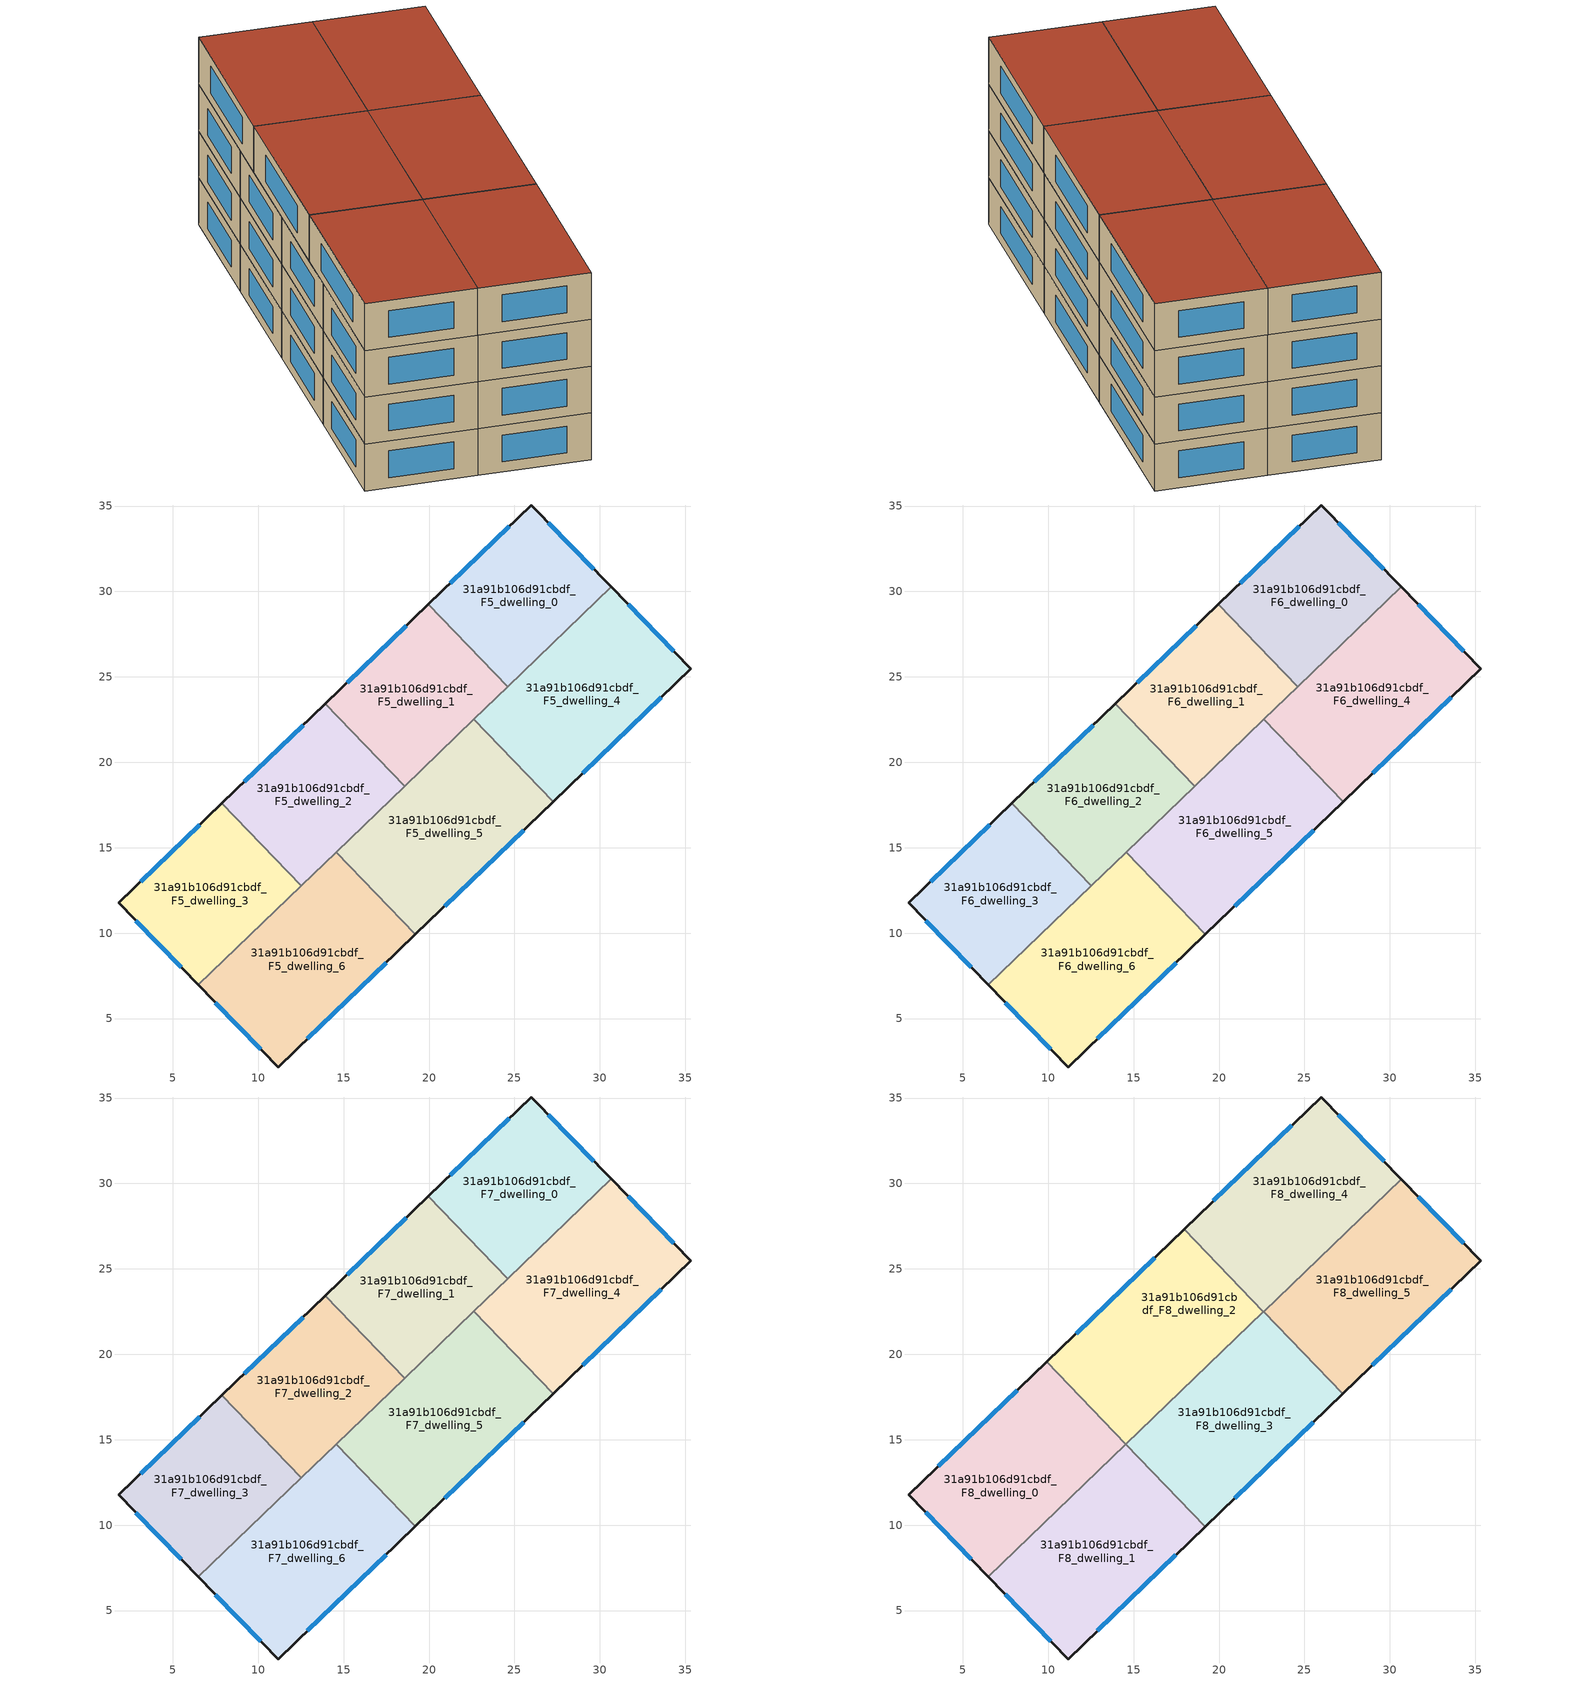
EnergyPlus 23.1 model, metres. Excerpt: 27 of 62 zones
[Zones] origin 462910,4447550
31a91b106d91cbdf_F5_dwelling_0
 floor to 31a91b106d91cbdf_F4_dwelling_0 (EU_floor_Construction): 25.99,35.06 30.66,30.26 24.61,24.43 19.96,29.25 z15
 wall outside (EU_wall_Construction): 30.66,30.26 25.99,35.06 19.96,29.25 z15:18
 wall to 31a91b106d91cbdf_F5_dwelling_1 (EU_wall_Construction): 19.96,29.25 24.61,24.43 z15:18
 wall to 31a91b106d91cbdf_F5_dwelling_4 (EU_wall_Construction): 24.61,24.43 30.66,30.26 z15:18
 window (EU_Window_Construction): 29.66,31.29 26.99,34.03 / 24.7,33.81 21.25,30.49 z15.64:17.36
31a91b106d91cbdf_F5_dwelling_1
 floor to 31a91b106d91cbdf_F4_dwelling_1 (EU_floor_Construction): 19.96,29.25 24.61,24.43 18.57,18.61 13.92,23.42 z15
 wall outside (EU_wall_Construction): 19.96,29.25 13.92,23.42 z15:18
 wall to 31a91b106d91cbdf_F5_dwelling_2 (EU_wall_Construction): 13.92,23.42 18.57,18.61 z15:18
 wall to 31a91b106d91cbdf_F5_dwelling_5 (EU_wall_Construction): 18.57,18.61 22.61,22.51 z15:18
 wall to 31a91b106d91cbdf_F5_dwelling_4 (EU_wall_Construction): 22.61,22.51 24.61,24.43 z15:18
 window (EU_Window_Construction): 18.67,28 15.21,24.67 z15.64:17.36
31a91b106d91cbdf_F5_dwelling_2
 floor to 31a91b106d91cbdf_F4_dwelling_2 (EU_floor_Construction): 13.92,23.42 18.57,18.61 12.53,12.78 7.88,17.6 z15
 wall outside (EU_wall_Construction): 13.92,23.42 7.88,17.6 z15:18
 wall to 31a91b106d91cbdf_F5_dwelling_3 (EU_wall_Construction): 7.88,17.6 12.53,12.78 z15:18
 wall to 31a91b106d91cbdf_F5_dwelling_6 (EU_wall_Construction): 12.53,12.78 14.56,14.74 z15:18
 wall to 31a91b106d91cbdf_F5_dwelling_5 (EU_wall_Construction): 14.56,14.74 18.57,18.61 z15:18
 window (EU_Window_Construction): 12.63,22.18 9.18,18.85 z15.64:17.36
31a91b106d91cbdf_F5_dwelling_3
 floor to 31a91b106d91cbdf_F4_dwelling_3 (EU_floor_Construction): 7.88,17.6 12.53,12.78 6.5,6.97 1.84,11.77 z15
 wall outside (EU_wall_Construction): 7.88,17.6 1.84,11.77 6.5,6.97 z15:18
 wall to 31a91b106d91cbdf_F5_dwelling_6 (EU_wall_Construction): 6.5,6.97 12.53,12.78 z15:18
 window (EU_Window_Construction): 2.84,10.74 5.5,8 / 6.59,16.35 3.13,13.02 z15.64:17.36
31a91b106d91cbdf_F5_dwelling_4
 floor to 31a91b106d91cbdf_F4_dwelling_4 (EU_floor_Construction): 30.66,30.26 35.32,25.47 27.26,17.69 22.61,22.51 z15
 wall outside (EU_wall_Construction): 27.26,17.69 35.32,25.47 30.66,30.26 z15:18
 wall to 31a91b106d91cbdf_F5_dwelling_5 (EU_wall_Construction): 22.61,22.51 27.26,17.69 z15:18
 window (EU_Window_Construction): 34.32,26.5 31.65,29.24 / 28.99,19.36 33.6,23.8 z15.64:17.36
31a91b106d91cbdf_F5_dwelling_5
 floor to 31a91b106d91cbdf_F4_dwelling_5 (EU_floor_Construction): 22.61,22.51 27.26,17.69 19.21,9.92 14.56,14.74 z15
 wall outside (EU_wall_Construction): 19.21,9.92 27.26,17.69 z15:18
 wall to 31a91b106d91cbdf_F5_dwelling_6 (EU_wall_Construction): 14.56,14.74 19.21,9.92 z15:18
 window (EU_Window_Construction): 20.93,11.59 25.54,16.03 z15.64:17.36
31a91b106d91cbdf_F5_dwelling_6
 floor to 31a91b106d91cbdf_F4_dwelling_6 (EU_floor_Construction): 14.56,14.74 19.21,9.92 11.16,2.17 6.5,6.97 z15
 wall outside (EU_wall_Construction): 6.5,6.97 11.16,2.17 19.21,9.92 z15:18
 window (EU_Window_Construction): 12.89,3.83 17.49,8.26 / 7.5,5.94 10.17,3.19 z15.64:17.36
31a91b106d91cbdf_F6_dwelling_0
 floor to 31a91b106d91cbdf_F5_dwelling_0 (EU_floor_Construction): 25.99,35.06 30.66,30.26 24.61,24.43 19.96,29.25 z18
 wall outside (EU_wall_Construction): 30.66,30.26 25.99,35.06 19.96,29.25 z18:21
 wall to 31a91b106d91cbdf_F6_dwelling_1 (EU_wall_Construction): 19.96,29.25 24.61,24.43 z18:21
 wall to 31a91b106d91cbdf_F6_dwelling_4 (EU_wall_Construction): 24.61,24.43 30.66,30.26 z18:21
 window (EU_Window_Construction): 29.66,31.29 26.99,34.03 / 24.7,33.81 21.25,30.49 z18.64:20.36
31a91b106d91cbdf_F6_dwelling_1
 floor to 31a91b106d91cbdf_F5_dwelling_1 (EU_floor_Construction): 19.96,29.25 24.61,24.43 18.57,18.61 13.92,23.42 z18
 wall outside (EU_wall_Construction): 19.96,29.25 13.92,23.42 z18:21
 wall to 31a91b106d91cbdf_F6_dwelling_2 (EU_wall_Construction): 13.92,23.42 18.57,18.61 z18:21
 wall to 31a91b106d91cbdf_F6_dwelling_5 (EU_wall_Construction): 18.57,18.61 22.61,22.51 z18:21
 wall to 31a91b106d91cbdf_F6_dwelling_4 (EU_wall_Construction): 22.61,22.51 24.61,24.43 z18:21
 window (EU_Window_Construction): 18.67,28 15.21,24.67 z18.64:20.36
31a91b106d91cbdf_F6_dwelling_2
 floor to 31a91b106d91cbdf_F5_dwelling_2 (EU_floor_Construction): 13.92,23.42 18.57,18.61 12.53,12.78 7.88,17.6 z18
 wall outside (EU_wall_Construction): 13.92,23.42 7.88,17.6 z18:21
 wall to 31a91b106d91cbdf_F6_dwelling_3 (EU_wall_Construction): 7.88,17.6 12.53,12.78 z18:21
 wall to 31a91b106d91cbdf_F6_dwelling_6 (EU_wall_Construction): 12.53,12.78 14.56,14.74 z18:21
 wall to 31a91b106d91cbdf_F6_dwelling_5 (EU_wall_Construction): 14.56,14.74 18.57,18.61 z18:21
 window (EU_Window_Construction): 12.63,22.18 9.18,18.85 z18.64:20.36
31a91b106d91cbdf_F6_dwelling_3
 floor to 31a91b106d91cbdf_F5_dwelling_3 (EU_floor_Construction): 7.88,17.6 12.53,12.78 6.5,6.97 1.84,11.77 z18
 wall outside (EU_wall_Construction): 7.88,17.6 1.84,11.77 6.5,6.97 z18:21
 wall to 31a91b106d91cbdf_F6_dwelling_6 (EU_wall_Construction): 6.5,6.97 12.53,12.78 z18:21
 window (EU_Window_Construction): 2.84,10.74 5.5,8 / 6.59,16.35 3.13,13.02 z18.64:20.36
31a91b106d91cbdf_F6_dwelling_4
 floor to 31a91b106d91cbdf_F5_dwelling_4 (EU_floor_Construction): 30.66,30.26 35.32,25.47 27.26,17.69 22.61,22.51 z18
 wall outside (EU_wall_Construction): 27.26,17.69 35.32,25.47 30.66,30.26 z18:21
 wall to 31a91b106d91cbdf_F6_dwelling_5 (EU_wall_Construction): 22.61,22.51 27.26,17.69 z18:21
 window (EU_Window_Construction): 34.32,26.5 31.65,29.24 / 28.99,19.36 33.6,23.8 z18.64:20.36
31a91b106d91cbdf_F6_dwelling_5
 floor to 31a91b106d91cbdf_F5_dwelling_5 (EU_floor_Construction): 22.61,22.51 27.26,17.69 19.21,9.92 14.56,14.74 z18
 wall outside (EU_wall_Construction): 19.21,9.92 27.26,17.69 z18:21
 wall to 31a91b106d91cbdf_F6_dwelling_6 (EU_wall_Construction): 14.56,14.74 19.21,9.92 z18:21
 window (EU_Window_Construction): 20.93,11.59 25.54,16.03 z18.64:20.36
31a91b106d91cbdf_F6_dwelling_6
 floor to 31a91b106d91cbdf_F5_dwelling_6 (EU_floor_Construction): 14.56,14.74 19.21,9.92 11.16,2.17 6.5,6.97 z18
 wall outside (EU_wall_Construction): 6.5,6.97 11.16,2.17 19.21,9.92 z18:21
 window (EU_Window_Construction): 12.89,3.83 17.49,8.26 / 7.5,5.94 10.17,3.19 z18.64:20.36
31a91b106d91cbdf_F7_dwelling_0
 floor to 31a91b106d91cbdf_F6_dwelling_0 (EU_floor_Construction): 25.99,35.06 30.66,30.26 24.61,24.43 19.96,29.25 z21
 wall outside (EU_wall_Construction): 30.66,30.26 25.99,35.06 19.96,29.25 z21:24
 wall to 31a91b106d91cbdf_F7_dwelling_1 (EU_wall_Construction): 19.96,29.25 24.61,24.43 z21:24
 wall to 31a91b106d91cbdf_F7_dwelling_4 (EU_wall_Construction): 24.61,24.43 30.66,30.26 z21:24
 window (EU_Window_Construction): 29.66,31.29 26.99,34.03 / 24.7,33.81 21.25,30.49 z21.64:23.36
31a91b106d91cbdf_F7_dwelling_1
 floor to 31a91b106d91cbdf_F6_dwelling_1 (EU_floor_Construction): 19.96,29.25 24.61,24.43 18.57,18.61 13.92,23.42 z21
 wall outside (EU_wall_Construction): 19.96,29.25 13.92,23.42 z21:24
 wall to 31a91b106d91cbdf_F7_dwelling_2 (EU_wall_Construction): 13.92,23.42 18.57,18.61 z21:24
 wall to 31a91b106d91cbdf_F7_dwelling_5 (EU_wall_Construction): 18.57,18.61 22.61,22.51 z21:24
 wall to 31a91b106d91cbdf_F7_dwelling_4 (EU_wall_Construction): 22.61,22.51 24.61,24.43 z21:24
 window (EU_Window_Construction): 18.67,28 15.21,24.67 z21.64:23.36
31a91b106d91cbdf_F7_dwelling_2
 floor to 31a91b106d91cbdf_F6_dwelling_2 (EU_floor_Construction): 13.92,23.42 18.57,18.61 12.53,12.78 7.88,17.6 z21
 wall outside (EU_wall_Construction): 13.92,23.42 7.88,17.6 z21:24
 wall to 31a91b106d91cbdf_F7_dwelling_3 (EU_wall_Construction): 7.88,17.6 12.53,12.78 z21:24
 wall to 31a91b106d91cbdf_F7_dwelling_6 (EU_wall_Construction): 12.53,12.78 14.56,14.74 z21:24
 wall to 31a91b106d91cbdf_F7_dwelling_5 (EU_wall_Construction): 14.56,14.74 18.57,18.61 z21:24
 window (EU_Window_Construction): 12.63,22.18 9.18,18.85 z21.64:23.36
 ceiling adiabatic (EU_roof_Construction): 14.55,14.73 9.91,19.55 7.88,17.6 12.53,12.78 z24
31a91b106d91cbdf_F7_dwelling_3
 floor to 31a91b106d91cbdf_F6_dwelling_3 (EU_floor_Construction): 7.88,17.6 12.53,12.78 6.5,6.97 1.84,11.77 z21
 wall outside (EU_wall_Construction): 7.88,17.6 1.84,11.77 6.5,6.97 z21:24
 wall to 31a91b106d91cbdf_F7_dwelling_6 (EU_wall_Construction): 6.5,6.97 12.53,12.78 z21:24
 window (EU_Window_Construction): 2.84,10.74 5.5,8 / 6.59,16.35 3.13,13.02 z21.64:23.36
 ceiling adiabatic (EU_roof_Construction): 12.49,12.74 12.53,12.79 6.5,6.97 z24
31a91b106d91cbdf_F7_dwelling_4
 floor to 31a91b106d91cbdf_F6_dwelling_4 (EU_floor_Construction): 30.66,30.26 35.32,25.47 27.26,17.69 22.61,22.51 z21
 wall outside (EU_wall_Construction): 27.26,17.69 35.32,25.47 30.66,30.26 z21:24
 wall to 31a91b106d91cbdf_F7_dwelling_5 (EU_wall_Construction): 22.61,22.51 27.26,17.69 z21:24
 window (EU_Window_Construction): 34.32,26.5 31.65,29.24 / 28.99,19.36 33.6,23.8 z21.64:23.36
31a91b106d91cbdf_F7_dwelling_5
 floor to 31a91b106d91cbdf_F6_dwelling_5 (EU_floor_Construction): 22.61,22.51 27.26,17.69 19.21,9.92 14.56,14.74 z21
 wall outside (EU_wall_Construction): 19.21,9.92 27.26,17.69 z21:24
 wall to 31a91b106d91cbdf_F7_dwelling_6 (EU_wall_Construction): 14.56,14.74 19.21,9.92 z21:24
 window (EU_Window_Construction): 20.93,11.59 25.54,16.03 z21.64:23.36
 ceiling adiabatic (EU_roof_Construction): 27.25,17.68 22.6,22.5 14.56,14.74 19.21,9.92 z24
31a91b106d91cbdf_F7_dwelling_6
 floor to 31a91b106d91cbdf_F6_dwelling_6 (EU_floor_Construction): 14.56,14.74 19.21,9.92 11.16,2.17 6.5,6.97 z21
 wall outside (EU_wall_Construction): 6.5,6.97 11.16,2.17 19.21,9.92 z21:24
 window (EU_Window_Construction): 12.89,3.83 17.49,8.26 / 7.5,5.94 10.17,3.19 z21.64:23.36
 ceiling adiabatic (EU_roof_Construction): 19.21,9.92 14.56,14.74 14.55,14.73 19.2,9.92 z24
31a91b106d91cbdf_F8_dwelling_0
 floor to 31a91b106d91cbdf_F7_dwelling_3 (EU_floor_Construction): 7.88,17.6 12.53,12.79 6.5,6.97 1.84,11.77 z24
 floor adiabatic (EU_floor_Construction): 9.91,19.55 14.55,14.74 12.53,12.79 7.88,17.6 z24
 wall outside (EU_wall_Construction): 9.91,19.55 1.84,11.77 6.5,6.97 z24:27
 wall to 31a91b106d91cbdf_F8_dwelling_1 (EU_wall_Construction): 6.5,6.97 14.55,14.74 z24:27
 wall to 31a91b106d91cbdf_F8_dwelling_2 (EU_wall_Construction): 14.55,14.74 9.91,19.55 z24:27
 window (EU_Window_Construction): 2.84,10.74 5.5,8 / 8.18,17.88 3.57,13.44 z24.64:26.36
 roof outside (EU_roof_Construction): 14.55,14.74 9.91,19.55 1.84,11.77 6.5,6.97 z27
31a91b106d91cbdf_F8_dwelling_1
 floor to 31a91b106d91cbdf_F7_dwelling_6 (EU_floor_Construction): 14.55,14.73 19.2,9.92 11.16,2.17 6.5,6.97 z24
 wall outside (EU_wall_Construction): 6.5,6.97 11.16,2.17 19.2,9.92 z24:27
 wall to 31a91b106d91cbdf_F8_dwelling_3 (EU_wall_Construction): 19.2,9.92 14.55,14.73 z24:27
 window (EU_Window_Construction): 12.89,3.83 17.48,8.26 / 7.5,5.94 10.17,3.2 z24.64:26.36
 roof outside (EU_roof_Construction): 19.2,9.92 14.55,14.74 6.5,6.97 11.16,2.17 z27
31a91b106d91cbdf_F8_dwelling_2
 floor to 31a91b106d91cbdf_F7_dwelling_1 (EU_floor_Construction): 17.96,27.32 22.6,22.5 18.57,18.61 13.92,23.42 z24
 floor to 31a91b106d91cbdf_F7_dwelling_2 (EU_floor_Construction): 13.92,23.42 18.57,18.61 14.55,14.73 9.91,19.55 z24
 wall outside (EU_wall_Construction): 17.96,27.32 9.91,19.55 z24:27
 wall to 31a91b106d91cbdf_F8_dwelling_3 (EU_wall_Construction): 14.55,14.73 22.6,22.5 z24:27
 wall to 31a91b106d91cbdf_F8_dwelling_4 (EU_wall_Construction): 22.6,22.5 17.96,27.32 z24:27
 window (EU_Window_Construction): 16.23,25.65 11.63,21.21 z24.64:26.36
 roof outside (EU_roof_Construction): 22.6,22.5 17.96,27.32 9.91,19.55 14.55,14.73 z27
31a91b106d91cbdf_F8_dwelling_3
 floor adiabatic (EU_floor_Construction): 22.6,22.5 27.25,17.68 19.2,9.92 14.55,14.73 z24
 wall outside (EU_wall_Construction): 19.2,9.92 27.25,17.68 z24:27
 wall to 31a91b106d91cbdf_F8_dwelling_5 (EU_wall_Construction): 27.25,17.68 22.61,22.49 z24:27
 window (EU_Window_Construction): 20.92,11.58 25.53,16.02 z24.64:26.36
 roof outside (EU_roof_Construction): 27.25,17.68 22.6,22.5 14.55,14.73 19.2,9.92 z27
31a91b106d91cbdf_F8_dwelling_4
 floor to 31a91b106d91cbdf_F7_dwelling_0 (EU_floor_Construction): 25.99,35.06 30.65,30.26 24.61,24.43 19.96,29.25 z24
 floor to 31a91b106d91cbdf_F7_dwelling_1 (EU_floor_Construction): 19.96,29.25 24.61,24.43 22.6,22.5 17.96,27.32 z24
 floor to 31a91b106d91cbdf_F7_dwelling_4 (EU_floor_Construction): 30.66,30.26 22.86,22.75 24.61,24.43 z24
 wall outside (EU_wall_Construction): 30.66,30.26 25.99,35.06 17.96,27.32 z24:27
 wall to 31a91b106d91cbdf_F8_dwelling_5 (EU_wall_Construction): 22.61,22.49 30.66,30.26 z24:27
 window (EU_Window_Construction): 24.27,33.4 19.68,28.97 / 29.66,31.29 26.99,34.03 z24.64:26.36
 roof outside (EU_roof_Construction): 30.66,30.26 25.99,35.06 17.96,27.32 22.61,22.49 z27
31a91b106d91cbdf_F8_dwelling_5
 floor to 31a91b106d91cbdf_F7_dwelling_4 (EU_floor_Construction): 30.66,30.26 35.32,25.47 27.26,17.69 22.62,22.5 z24
 floor to 31a91b106d91cbdf_F7_dwelling_5 (EU_floor_Construction): 22.62,22.5 27.26,17.69 27.25,17.68 22.61,22.49 z24
 wall outside (EU_wall_Construction): 27.25,17.68 35.32,25.47 30.66,30.26 z24:27
 window (EU_Window_Construction): 34.32,26.49 31.66,29.23 / 28.98,19.35 33.59,23.8 z24.64:26.36
 roof outside (EU_roof_Construction): 35.32,25.47 30.66,30.26 22.61,22.49 27.25,17.68 z27
[Building]
EU S2 Campaign: North Axis=0; Terrain=City; Solar Distribution=FullExterior
[Site:Location]
Yerevan-Zvartnots.Intl.AP: Latitude=40.15; Longitude=44.383; Time Zone=4; Elevation=854
[SizingPeriod:WeatherFileDays]
AnnualSizingPeriod: Begin Month=1; Begin Day of Month=1; End Month=12; End Day of Month=31; Day of Week for Start Day=Monday; Use Weather File Daylight Saving Period=No; Use Weather File Rain and Snow Indicators=No
[MATERIAL]
EU_InternalMass_Material: Roughness=MediumRough; Thickness=0.1; Conductivity=1; Density=1800; Specific Heat=900; Thermal Absorptance=0.9; Solar Absorptance=0.7; Visible Absorptance=0.7
[MATERIAL:NOMASS] Roughness=MediumRough; Thermal Absorptance=0.9; Solar Absorptance=0.7; Visible Absorptance=0.7
Name | Thermal Resistance
EU_wall_NoMass | 1.05043
EU_roof_NoMass | 1.45357
EU_floor_NoMass | 0.478065
[WINDOWMATERIAL:SIMPLEGLAZINGSYSTEM]
EU_Window_SimpleGlazing: UFactor=2.5566; Solar Heat Gain Coefficient=0.75; Visible Transmittance=0.75
[CONSTRUCTION]
EU_wall_Construction: EU_wall_NoMass
EU_roof_Construction: EU_roof_NoMass
EU_floor_Construction: EU_floor_NoMass
EU_Window_Construction: EU_Window_SimpleGlazing
EU_InternalMass_Construction: EU_InternalMass_Material
[ZONE] Type=1; Multiplier=1; Ceiling Height=autocalculate; Floor Area=autocalculate; Part of Total Floor Area=Yes
Name | Volume
31a91b106d91cbdf_F5_dwelling_0; 31a91b106d91cbdf_F6_dwelling_0; 31a91b106d91cbdf_F7_dwelling_0 | 168.441
31a91b106d91cbdf_F8_dwelling_0; 31a91b106d91cbdf_F5_dwelling_6; 31a91b106d91cbdf_F6_dwelling_6; 31a91b106d91cbdf_F7_dwelling_6 | 224.599
31a91b106d91cbdf_F5_dwelling_1; 31a91b106d91cbdf_F6_dwelling_1; 31a91b106d91cbdf_F7_dwelling_1 | 168.464
31a91b106d91cbdf_F8_dwelling_1 | 224.604
31a91b106d91cbdf_F5_dwelling_2; 31a91b106d91cbdf_F6_dwelling_2; 31a91b106d91cbdf_F7_dwelling_2 | 168.437
31a91b106d91cbdf_F8_dwelling_2; 31a91b106d91cbdf_F5_dwelling_4; 31a91b106d91cbdf_F6_dwelling_4; 31a91b106d91cbdf_F7_dwelling_4 | 224.611
31a91b106d91cbdf_F5_dwelling_3; 31a91b106d91cbdf_F6_dwelling_3; 31a91b106d91cbdf_F7_dwelling_3 | 168.448
31a91b106d91cbdf_F8_dwelling_3 | 224.606
31a91b106d91cbdf_F8_dwelling_4 | 224.612
31a91b106d91cbdf_F5_dwelling_5; 31a91b106d91cbdf_F6_dwelling_5; 31a91b106d91cbdf_F7_dwelling_5 | 224.616
31a91b106d91cbdf_F8_dwelling_5 | 224.586
[INTERNALMASS] Construction=EU_InternalMass_Construction
Name | Zone or ZoneList | Surface Area
31a91b106d91cbdf_F5_dwelling_0_EU_InternalMass | 31a91b106d91cbdf_F5_dwelling_0 | 56.147
31a91b106d91cbdf_F5_dwelling_1_EU_InternalMass | 31a91b106d91cbdf_F5_dwelling_1 | 56.1547
31a91b106d91cbdf_F5_dwelling_2_EU_InternalMass | 31a91b106d91cbdf_F5_dwelling_2 | 56.1457
31a91b106d91cbdf_F5_dwelling_3_EU_InternalMass | 31a91b106d91cbdf_F5_dwelling_3 | 56.1494
31a91b106d91cbdf_F5_dwelling_4_EU_InternalMass | 31a91b106d91cbdf_F5_dwelling_4 | 74.8705
31a91b106d91cbdf_F5_dwelling_5_EU_InternalMass | 31a91b106d91cbdf_F5_dwelling_5 | 74.872
31a91b106d91cbdf_F5_dwelling_6_EU_InternalMass | 31a91b106d91cbdf_F5_dwelling_6 | 74.8665
31a91b106d91cbdf_F6_dwelling_0_EU_InternalMass | 31a91b106d91cbdf_F6_dwelling_0 | 56.147
31a91b106d91cbdf_F6_dwelling_1_EU_InternalMass | 31a91b106d91cbdf_F6_dwelling_1 | 56.1547
31a91b106d91cbdf_F6_dwelling_2_EU_InternalMass | 31a91b106d91cbdf_F6_dwelling_2 | 56.1457
31a91b106d91cbdf_F6_dwelling_3_EU_InternalMass | 31a91b106d91cbdf_F6_dwelling_3 | 56.1494
31a91b106d91cbdf_F6_dwelling_4_EU_InternalMass | 31a91b106d91cbdf_F6_dwelling_4 | 74.8705
31a91b106d91cbdf_F6_dwelling_5_EU_InternalMass | 31a91b106d91cbdf_F6_dwelling_5 | 74.872
31a91b106d91cbdf_F6_dwelling_6_EU_InternalMass | 31a91b106d91cbdf_F6_dwelling_6 | 74.8665
31a91b106d91cbdf_F7_dwelling_0_EU_InternalMass | 31a91b106d91cbdf_F7_dwelling_0 | 56.147
31a91b106d91cbdf_F7_dwelling_1_EU_InternalMass | 31a91b106d91cbdf_F7_dwelling_1 | 56.1547
31a91b106d91cbdf_F7_dwelling_2_EU_InternalMass | 31a91b106d91cbdf_F7_dwelling_2 | 56.1457
31a91b106d91cbdf_F7_dwelling_3_EU_InternalMass | 31a91b106d91cbdf_F7_dwelling_3 | 56.1494
31a91b106d91cbdf_F7_dwelling_4_EU_InternalMass | 31a91b106d91cbdf_F7_dwelling_4 | 74.8705
31a91b106d91cbdf_F7_dwelling_5_EU_InternalMass | 31a91b106d91cbdf_F7_dwelling_5 | 74.872
31a91b106d91cbdf_F7_dwelling_6_EU_InternalMass | 31a91b106d91cbdf_F7_dwelling_6 | 74.8665
31a91b106d91cbdf_F8_dwelling_0_EU_InternalMass | 31a91b106d91cbdf_F8_dwelling_0 | 74.8662
31a91b106d91cbdf_F8_dwelling_1_EU_InternalMass | 31a91b106d91cbdf_F8_dwelling_1 | 74.8682
31a91b106d91cbdf_F8_dwelling_2_EU_InternalMass | 31a91b106d91cbdf_F8_dwelling_2 | 74.8705
31a91b106d91cbdf_F8_dwelling_3_EU_InternalMass | 31a91b106d91cbdf_F8_dwelling_3 | 74.8688
31a91b106d91cbdf_F8_dwelling_4_EU_InternalMass | 31a91b106d91cbdf_F8_dwelling_4 | 74.8707
31a91b106d91cbdf_F8_dwelling_5_EU_InternalMass | 31a91b106d91cbdf_F8_dwelling_5 | 74.8621
[OTHEREQUIPMENT] Fuel Type=Electricity; Design Level Calculation Method=Watts/Area; Power per Zone Floor Area=1; Fraction Latent=0; Fraction Radiant=0; Fraction Lost=0; Carbon Dioxide Generation Rate=0; EndUse Subcategory=EU_Step8_InternalGains
Name | Zone or ZoneList or Space or SpaceList | Schedule
EU_Step8_InternalGain_31a91b106d91cbdf_F5_dwelling_0_f000 | 31a91b106d91cbdf_F5_dwelling_0 | EU_Step8_GainSchedule_31a91b106d91cbdf_F5_dwelling_0_f000
EU_Step8_InternalGain_31a91b106d91cbdf_F5_dwelling_1_f000 | 31a91b106d91cbdf_F5_dwelling_1 | EU_Step8_GainSchedule_31a91b106d91cbdf_F5_dwelling_1_f000
EU_Step8_InternalGain_31a91b106d91cbdf_F5_dwelling_2_f000 | 31a91b106d91cbdf_F5_dwelling_2 | EU_Step8_GainSchedule_31a91b106d91cbdf_F5_dwelling_2_f000
EU_Step8_InternalGain_31a91b106d91cbdf_F5_dwelling_3_f000 | 31a91b106d91cbdf_F5_dwelling_3 | EU_Step8_GainSchedule_31a91b106d91cbdf_F5_dwelling_3_f000
EU_Step8_InternalGain_31a91b106d91cbdf_F5_dwelling_4_f000 | 31a91b106d91cbdf_F5_dwelling_4 | EU_Step8_GainSchedule_31a91b106d91cbdf_F5_dwelling_4_f000
EU_Step8_InternalGain_31a91b106d91cbdf_F5_dwelling_5_f000 | 31a91b106d91cbdf_F5_dwelling_5 | EU_Step8_GainSchedule_31a91b106d91cbdf_F5_dwelling_5_f000
EU_Step8_InternalGain_31a91b106d91cbdf_F5_dwelling_6_f000 | 31a91b106d91cbdf_F5_dwelling_6 | EU_Step8_GainSchedule_31a91b106d91cbdf_F5_dwelling_6_f000
EU_Step8_InternalGain_31a91b106d91cbdf_F6_dwelling_0_f000 | 31a91b106d91cbdf_F6_dwelling_0 | EU_Step8_GainSchedule_31a91b106d91cbdf_F6_dwelling_0_f000
EU_Step8_InternalGain_31a91b106d91cbdf_F6_dwelling_1_f000 | 31a91b106d91cbdf_F6_dwelling_1 | EU_Step8_GainSchedule_31a91b106d91cbdf_F6_dwelling_1_f000
EU_Step8_InternalGain_31a91b106d91cbdf_F6_dwelling_2_f000 | 31a91b106d91cbdf_F6_dwelling_2 | EU_Step8_GainSchedule_31a91b106d91cbdf_F6_dwelling_2_f000
EU_Step8_InternalGain_31a91b106d91cbdf_F6_dwelling_3_f000 | 31a91b106d91cbdf_F6_dwelling_3 | EU_Step8_GainSchedule_31a91b106d91cbdf_F6_dwelling_3_f000
EU_Step8_InternalGain_31a91b106d91cbdf_F6_dwelling_4_f000 | 31a91b106d91cbdf_F6_dwelling_4 | EU_Step8_GainSchedule_31a91b106d91cbdf_F6_dwelling_4_f000
EU_Step8_InternalGain_31a91b106d91cbdf_F6_dwelling_5_f000 | 31a91b106d91cbdf_F6_dwelling_5 | EU_Step8_GainSchedule_31a91b106d91cbdf_F6_dwelling_5_f000
EU_Step8_InternalGain_31a91b106d91cbdf_F6_dwelling_6_f000 | 31a91b106d91cbdf_F6_dwelling_6 | EU_Step8_GainSchedule_31a91b106d91cbdf_F6_dwelling_6_f000
EU_Step8_InternalGain_31a91b106d91cbdf_F7_dwelling_0_f000 | 31a91b106d91cbdf_F7_dwelling_0 | EU_Step8_GainSchedule_31a91b106d91cbdf_F7_dwelling_0_f000
EU_Step8_InternalGain_31a91b106d91cbdf_F7_dwelling_1_f000 | 31a91b106d91cbdf_F7_dwelling_1 | EU_Step8_GainSchedule_31a91b106d91cbdf_F7_dwelling_1_f000
EU_Step8_InternalGain_31a91b106d91cbdf_F7_dwelling_2_f000 | 31a91b106d91cbdf_F7_dwelling_2 | EU_Step8_GainSchedule_31a91b106d91cbdf_F7_dwelling_2_f000
EU_Step8_InternalGain_31a91b106d91cbdf_F7_dwelling_3_f000 | 31a91b106d91cbdf_F7_dwelling_3 | EU_Step8_GainSchedule_31a91b106d91cbdf_F7_dwelling_3_f000
EU_Step8_InternalGain_31a91b106d91cbdf_F7_dwelling_4_f000 | 31a91b106d91cbdf_F7_dwelling_4 | EU_Step8_GainSchedule_31a91b106d91cbdf_F7_dwelling_4_f000
EU_Step8_InternalGain_31a91b106d91cbdf_F7_dwelling_5_f000 | 31a91b106d91cbdf_F7_dwelling_5 | EU_Step8_GainSchedule_31a91b106d91cbdf_F7_dwelling_5_f000
EU_Step8_InternalGain_31a91b106d91cbdf_F7_dwelling_6_f000 | 31a91b106d91cbdf_F7_dwelling_6 | EU_Step8_GainSchedule_31a91b106d91cbdf_F7_dwelling_6_f000
EU_Step8_InternalGain_31a91b106d91cbdf_F8_dwelling_0_f000 | 31a91b106d91cbdf_F8_dwelling_0 | EU_Step8_GainSchedule_31a91b106d91cbdf_F8_dwelling_0_f000
EU_Step8_InternalGain_31a91b106d91cbdf_F8_dwelling_1_f000 | 31a91b106d91cbdf_F8_dwelling_1 | EU_Step8_GainSchedule_31a91b106d91cbdf_F8_dwelling_1_f000
EU_Step8_InternalGain_31a91b106d91cbdf_F8_dwelling_2_f000 | 31a91b106d91cbdf_F8_dwelling_2 | EU_Step8_GainSchedule_31a91b106d91cbdf_F8_dwelling_2_f000
EU_Step8_InternalGain_31a91b106d91cbdf_F8_dwelling_3_f000 | 31a91b106d91cbdf_F8_dwelling_3 | EU_Step8_GainSchedule_31a91b106d91cbdf_F8_dwelling_3_f000
EU_Step8_InternalGain_31a91b106d91cbdf_F8_dwelling_4_f000 | 31a91b106d91cbdf_F8_dwelling_4 | EU_Step8_GainSchedule_31a91b106d91cbdf_F8_dwelling_4_f000
EU_Step8_InternalGain_31a91b106d91cbdf_F8_dwelling_5_f000 | 31a91b106d91cbdf_F8_dwelling_5 | EU_Step8_GainSchedule_31a91b106d91cbdf_F8_dwelling_5_f000
[ZONEVENTILATION:DESIGNFLOWRATE] Schedule=EU_AlwaysOn; Design Flow Rate Calculation Method=AirChanges/Hour; Air Changes per Hour=0.557805; Ventilation Type=Natural; Fan Pressure Rise=0; Fan Total Efficiency=1; Constant Term Coefficient=1; Temperature Term Coefficient=0; Velocity Term Coefficient=0; Velocity Squared Term Coefficient=0; Minimum Indoor Temperature=-100; Maximum Indoor Temperature=100; Delta Temperature=-100; Minimum Outdoor Temperature=-100; Maximum Outdoor Temperature=100; Maximum Wind Speed=40
Name | Zone or ZoneList or Space or SpaceList
EU_ConstantAir_31a91b106d91cbdf_F5_dwelling_0 | 31a91b106d91cbdf_F5_dwelling_0
EU_ConstantAir_31a91b106d91cbdf_F5_dwelling_1 | 31a91b106d91cbdf_F5_dwelling_1
EU_ConstantAir_31a91b106d91cbdf_F5_dwelling_2 | 31a91b106d91cbdf_F5_dwelling_2
EU_ConstantAir_31a91b106d91cbdf_F5_dwelling_3 | 31a91b106d91cbdf_F5_dwelling_3
EU_ConstantAir_31a91b106d91cbdf_F5_dwelling_4 | 31a91b106d91cbdf_F5_dwelling_4
EU_ConstantAir_31a91b106d91cbdf_F5_dwelling_5 | 31a91b106d91cbdf_F5_dwelling_5
EU_ConstantAir_31a91b106d91cbdf_F5_dwelling_6 | 31a91b106d91cbdf_F5_dwelling_6
EU_ConstantAir_31a91b106d91cbdf_F6_dwelling_0 | 31a91b106d91cbdf_F6_dwelling_0
EU_ConstantAir_31a91b106d91cbdf_F6_dwelling_1 | 31a91b106d91cbdf_F6_dwelling_1
EU_ConstantAir_31a91b106d91cbdf_F6_dwelling_2 | 31a91b106d91cbdf_F6_dwelling_2
EU_ConstantAir_31a91b106d91cbdf_F6_dwelling_3 | 31a91b106d91cbdf_F6_dwelling_3
EU_ConstantAir_31a91b106d91cbdf_F6_dwelling_4 | 31a91b106d91cbdf_F6_dwelling_4
EU_ConstantAir_31a91b106d91cbdf_F6_dwelling_5 | 31a91b106d91cbdf_F6_dwelling_5
EU_ConstantAir_31a91b106d91cbdf_F6_dwelling_6 | 31a91b106d91cbdf_F6_dwelling_6
EU_ConstantAir_31a91b106d91cbdf_F7_dwelling_0 | 31a91b106d91cbdf_F7_dwelling_0
EU_ConstantAir_31a91b106d91cbdf_F7_dwelling_1 | 31a91b106d91cbdf_F7_dwelling_1
EU_ConstantAir_31a91b106d91cbdf_F7_dwelling_2 | 31a91b106d91cbdf_F7_dwelling_2
EU_ConstantAir_31a91b106d91cbdf_F7_dwelling_3 | 31a91b106d91cbdf_F7_dwelling_3
EU_ConstantAir_31a91b106d91cbdf_F7_dwelling_4 | 31a91b106d91cbdf_F7_dwelling_4
EU_ConstantAir_31a91b106d91cbdf_F7_dwelling_5 | 31a91b106d91cbdf_F7_dwelling_5
EU_ConstantAir_31a91b106d91cbdf_F7_dwelling_6 | 31a91b106d91cbdf_F7_dwelling_6
EU_ConstantAir_31a91b106d91cbdf_F8_dwelling_0 | 31a91b106d91cbdf_F8_dwelling_0
EU_ConstantAir_31a91b106d91cbdf_F8_dwelling_1 | 31a91b106d91cbdf_F8_dwelling_1
EU_ConstantAir_31a91b106d91cbdf_F8_dwelling_2 | 31a91b106d91cbdf_F8_dwelling_2
EU_ConstantAir_31a91b106d91cbdf_F8_dwelling_3 | 31a91b106d91cbdf_F8_dwelling_3
EU_ConstantAir_31a91b106d91cbdf_F8_dwelling_4 | 31a91b106d91cbdf_F8_dwelling_4
EU_ConstantAir_31a91b106d91cbdf_F8_dwelling_5 | 31a91b106d91cbdf_F8_dwelling_5
[HVACTEMPLATE:THERMOSTAT] Constant Heating Setpoint=20; Constant Cooling Setpoint=50
EU_HeatOnly_31a91b106d91cbdf_F0_dwelling_5; EU_HeatOnly_31a91b106d91cbdf_F0_dwelling_6; EU_HeatOnly_31a91b106d91cbdf_F1_dwelling_0; EU_HeatOnly_31a91b106d91cbdf_F1_dwelling_1; EU_HeatOnly_31a91b106d91cbdf_F1_dwelling_2; EU_HeatOnly_31a91b106d91cbdf_F1_dwelling_3; EU_HeatOnly_31a91b106d91cbdf_F1_dwelling_4; EU_HeatOnly_31a91b106d91cbdf_F1_dwelling_5; EU_HeatOnly_31a91b106d91cbdf_F1_dwelling_6; EU_HeatOnly_31a91b106d91cbdf_F2_dwelling_0; EU_HeatOnly_31a91b106d91cbdf_F2_dwelling_1; EU_HeatOnly_31a91b106d91cbdf_F2_dwelling_2; EU_HeatOnly_31a91b106d91cbdf_F2_dwelling_3; EU_HeatOnly_31a91b106d91cbdf_F2_dwelling_4; EU_HeatOnly_31a91b106d91cbdf_F2_dwelling_5; EU_HeatOnly_31a91b106d91cbdf_F2_dwelling_6; EU_HeatOnly_31a91b106d91cbdf_F3_dwelling_0; EU_HeatOnly_31a91b106d91cbdf_F3_dwelling_1; EU_HeatOnly_31a91b106d91cbdf_F3_dwelling_2; EU_HeatOnly_31a91b106d91cbdf_F3_dwelling_3; EU_HeatOnly_31a91b106d91cbdf_F3_dwelling_4; EU_HeatOnly_31a91b106d91cbdf_F3_dwelling_5; EU_HeatOnly_31a91b106d91cbdf_F3_dwelling_6; EU_HeatOnly_31a91b106d91cbdf_F4_dwelling_0; EU_HeatOnly_31a91b106d91cbdf_F4_dwelling_1; EU_HeatOnly_31a91b106d91cbdf_F4_dwelling_2; EU_HeatOnly_31a91b106d91cbdf_F4_dwelling_3; EU_HeatOnly_31a91b106d91cbdf_F4_dwelling_4; EU_HeatOnly_31a91b106d91cbdf_F4_dwelling_5; EU_HeatOnly_31a91b106d91cbdf_F4_dwelling_6; EU_HeatOnly_31a91b106d91cbdf_F5_dwelling_0; EU_HeatOnly_31a91b106d91cbdf_F5_dwelling_1; EU_HeatOnly_31a91b106d91cbdf_F5_dwelling_2; EU_HeatOnly_31a91b106d91cbdf_F5_dwelling_3; EU_HeatOnly_31a91b106d91cbdf_F5_dwelling_4; EU_HeatOnly_31a91b106d91cbdf_F5_dwelling_5; EU_HeatOnly_31a91b106d91cbdf_F5_dwelling_6; EU_HeatOnly_31a91b106d91cbdf_F6_dwelling_0; EU_HeatOnly_31a91b106d91cbdf_F6_dwelling_1; EU_HeatOnly_31a91b106d91cbdf_F6_dwelling_2; EU_HeatOnly_31a91b106d91cbdf_F6_dwelling_3; EU_HeatOnly_31a91b106d91cbdf_F6_dwelling_4; EU_HeatOnly_31a91b106d91cbdf_F6_dwelling_5; EU_HeatOnly_31a91b106d91cbdf_F6_dwelling_6; EU_HeatOnly_31a91b106d91cbdf_F7_dwelling_0; EU_HeatOnly_31a91b106d91cbdf_F7_dwelling_1; EU_HeatOnly_31a91b106d91cbdf_F7_dwelling_2; EU_HeatOnly_31a91b106d91cbdf_F7_dwelling_3; EU_HeatOnly_31a91b106d91cbdf_F7_dwelling_4; EU_HeatOnly_31a91b106d91cbdf_F7_dwelling_5; EU_HeatOnly_31a91b106d91cbdf_F7_dwelling_6; EU_HeatOnly_31a91b106d91cbdf_F8_dwelling_0; EU_HeatOnly_31a91b106d91cbdf_F8_dwelling_1; EU_HeatOnly_31a91b106d91cbdf_F8_dwelling_2; EU_HeatOnly_31a91b106d91cbdf_F8_dwelling_3; EU_HeatOnly_31a91b106d91cbdf_F8_dwelling_4; EU_HeatOnly_31a91b106d91cbdf_F8_dwelling_5
[HVACTEMPLATE:ZONE:IDEALLOADSAIRSYSTEM] System Availability Schedule=EU_AlwaysOn; Maximum Heating Supply Air Temperature=50; Minimum Cooling Supply Air Temperature=13; Maximum Heating Supply Air Humidity Ratio=0.0156; Minimum Cooling Supply Air Humidity Ratio=0.0077; Heating Limit=NoLimit; Cooling Limit=NoLimit; Heating Availability Schedule=EU_AlwaysOn; Cooling Availability Schedule=EU_CoolingOff; Dehumidification Control Type=ConstantSensibleHeatRatio; Cooling Sensible Heat Ratio=0.7; Dehumidification Setpoint=60; Humidification Control Type=None; Humidification Setpoint=30; Outdoor Air Method=None; Outdoor Air Flow Rate per Person=0.00944; Outdoor Air Flow Rate per Zone Floor Area=0; Outdoor Air Flow Rate per Zone=0; Demand Controlled Ventilation Type=None; Outdoor Air Economizer Type=NoEconomizer; Heat Recovery Type=None; Sensible Heat Recovery Effectiveness=0.7; Latent Heat Recovery Effectiveness=0.65
Name | Template Thermostat
31a91b106d91cbdf_F5_dwelling_0 | EU_HeatOnly_31a91b106d91cbdf_F5_dwelling_0
31a91b106d91cbdf_F5_dwelling_1 | EU_HeatOnly_31a91b106d91cbdf_F5_dwelling_1
31a91b106d91cbdf_F5_dwelling_2 | EU_HeatOnly_31a91b106d91cbdf_F5_dwelling_2
31a91b106d91cbdf_F5_dwelling_3 | EU_HeatOnly_31a91b106d91cbdf_F5_dwelling_3
31a91b106d91cbdf_F5_dwelling_4 | EU_HeatOnly_31a91b106d91cbdf_F5_dwelling_4
31a91b106d91cbdf_F5_dwelling_5 | EU_HeatOnly_31a91b106d91cbdf_F5_dwelling_5
31a91b106d91cbdf_F5_dwelling_6 | EU_HeatOnly_31a91b106d91cbdf_F5_dwelling_6
31a91b106d91cbdf_F6_dwelling_0 | EU_HeatOnly_31a91b106d91cbdf_F6_dwelling_0
31a91b106d91cbdf_F6_dwelling_1 | EU_HeatOnly_31a91b106d91cbdf_F6_dwelling_1
31a91b106d91cbdf_F6_dwelling_2 | EU_HeatOnly_31a91b106d91cbdf_F6_dwelling_2
31a91b106d91cbdf_F6_dwelling_3 | EU_HeatOnly_31a91b106d91cbdf_F6_dwelling_3
31a91b106d91cbdf_F6_dwelling_4 | EU_HeatOnly_31a91b106d91cbdf_F6_dwelling_4
31a91b106d91cbdf_F6_dwelling_5 | EU_HeatOnly_31a91b106d91cbdf_F6_dwelling_5
31a91b106d91cbdf_F6_dwelling_6 | EU_HeatOnly_31a91b106d91cbdf_F6_dwelling_6
31a91b106d91cbdf_F7_dwelling_0 | EU_HeatOnly_31a91b106d91cbdf_F7_dwelling_0
31a91b106d91cbdf_F7_dwelling_1 | EU_HeatOnly_31a91b106d91cbdf_F7_dwelling_1
31a91b106d91cbdf_F7_dwelling_2 | EU_HeatOnly_31a91b106d91cbdf_F7_dwelling_2
31a91b106d91cbdf_F7_dwelling_3 | EU_HeatOnly_31a91b106d91cbdf_F7_dwelling_3
31a91b106d91cbdf_F7_dwelling_4 | EU_HeatOnly_31a91b106d91cbdf_F7_dwelling_4
31a91b106d91cbdf_F7_dwelling_5 | EU_HeatOnly_31a91b106d91cbdf_F7_dwelling_5
31a91b106d91cbdf_F7_dwelling_6 | EU_HeatOnly_31a91b106d91cbdf_F7_dwelling_6
31a91b106d91cbdf_F8_dwelling_0 | EU_HeatOnly_31a91b106d91cbdf_F8_dwelling_0
31a91b106d91cbdf_F8_dwelling_1 | EU_HeatOnly_31a91b106d91cbdf_F8_dwelling_1
31a91b106d91cbdf_F8_dwelling_2 | EU_HeatOnly_31a91b106d91cbdf_F8_dwelling_2
31a91b106d91cbdf_F8_dwelling_3 | EU_HeatOnly_31a91b106d91cbdf_F8_dwelling_3
31a91b106d91cbdf_F8_dwelling_4 | EU_HeatOnly_31a91b106d91cbdf_F8_dwelling_4
31a91b106d91cbdf_F8_dwelling_5 | EU_HeatOnly_31a91b106d91cbdf_F8_dwelling_5
[SIZING:ZONE] Zone Cooling Design Supply Air Temperature Input Method=SupplyAirTemperature; Zone Cooling Design Supply Air Temperature=13; Zone Heating Design Supply Air Temperature Input Method=SupplyAirTemperature; Zone Heating Design Supply Air Temperature=50; Zone Cooling Design Supply Air Humidity Ratio=0.008; Zone Heating Design Supply Air Humidity Ratio=0.008; Cooling Design Air Flow Method=DesignDay; Cooling Design Air Flow Rate=0; Cooling Minimum Air Flow per Zone Floor Area=0.000762; Cooling Minimum Air Flow=0; Cooling Minimum Air Flow Fraction=0.2; Heating Design Air Flow Method=DesignDay; Heating Design Air Flow Rate=0; Heating Maximum Air Flow per Zone Floor Area=0.002032; Heating Maximum Air Flow=0.141576; Heating Maximum Air Flow Fraction=0.3; Account for Dedicated Outdoor Air System=No; Dedicated Outdoor Air System Control Strategy=NeutralSupplyAir; Dedicated Outdoor Air Low Setpoint Temperature for Design=autosize; Dedicated Outdoor Air High Setpoint Temperature for Design=autosize; Zone Load Sizing Method=Sensible Load Only No Latent Load; Zone Latent Cooling Design Supply Air Humidity Ratio Input Method=HumidityRatioDifference; Zone Cooling Design Supply Air Humidity Ratio Difference=0.005; Zone Latent Heating Design Supply Air Humidity Ratio Input Method=HumidityRatioDifference; Zone Humidification Design Supply Air Humidity Ratio Difference=0.005
31a91b106d91cbdf_F5_dwelling_0; 31a91b106d91cbdf_F5_dwelling_1; 31a91b106d91cbdf_F5_dwelling_2; 31a91b106d91cbdf_F5_dwelling_3; 31a91b106d91cbdf_F5_dwelling_4; 31a91b106d91cbdf_F5_dwelling_5; 31a91b106d91cbdf_F5_dwelling_6; 31a91b106d91cbdf_F6_dwelling_0; 31a91b106d91cbdf_F6_dwelling_1; 31a91b106d91cbdf_F6_dwelling_2; 31a91b106d91cbdf_F6_dwelling_3; 31a91b106d91cbdf_F6_dwelling_4; 31a91b106d91cbdf_F6_dwelling_5; 31a91b106d91cbdf_F6_dwelling_6; 31a91b106d91cbdf_F7_dwelling_0; 31a91b106d91cbdf_F7_dwelling_1; 31a91b106d91cbdf_F7_dwelling_2; 31a91b106d91cbdf_F7_dwelling_3; 31a91b106d91cbdf_F7_dwelling_4; 31a91b106d91cbdf_F7_dwelling_5; 31a91b106d91cbdf_F7_dwelling_6; 31a91b106d91cbdf_F8_dwelling_0; 31a91b106d91cbdf_F8_dwelling_1; 31a91b106d91cbdf_F8_dwelling_2; 31a91b106d91cbdf_F8_dwelling_3; 31a91b106d91cbdf_F8_dwelling_4; 31a91b106d91cbdf_F8_dwelling_5
[SCHEDULE:CONSTANT]
Name | Hourly Value
EU_AlwaysOn | 1
EU_CoolingOff | 0
[SCHEDULE:FILE] Column Number=1; Rows to Skip at Top=0; Number of Hours of Data=8760; Column Separator=Comma; Interpolate to Timestep=No; Minutes per Item=60; Adjust Schedule for Daylight Savings=Yes
Name | File
EU_Step8_GainSchedule_31a91b106d91cbdf_F5_dwelling_0_f000 | ../../schedules/31a91b106d91cbdf/31a91b106d91cbdf_F5_dwelling_0_f000_gain.csv
EU_Step8_GainSchedule_31a91b106d91cbdf_F5_dwelling_1_f000 | ../../schedules/31a91b106d91cbdf/31a91b106d91cbdf_F5_dwelling_1_f000_gain.csv
EU_Step8_GainSchedule_31a91b106d91cbdf_F5_dwelling_2_f000 | ../../schedules/31a91b106d91cbdf/31a91b106d91cbdf_F5_dwelling_2_f000_gain.csv
EU_Step8_GainSchedule_31a91b106d91cbdf_F5_dwelling_3_f000 | ../../schedules/31a91b106d91cbdf/31a91b106d91cbdf_F5_dwelling_3_f000_gain.csv
EU_Step8_GainSchedule_31a91b106d91cbdf_F5_dwelling_4_f000 | ../../schedules/31a91b106d91cbdf/31a91b106d91cbdf_F5_dwelling_4_f000_gain.csv
EU_Step8_GainSchedule_31a91b106d91cbdf_F5_dwelling_5_f000 | ../../schedules/31a91b106d91cbdf/31a91b106d91cbdf_F5_dwelling_5_f000_gain.csv
EU_Step8_GainSchedule_31a91b106d91cbdf_F5_dwelling_6_f000 | ../../schedules/31a91b106d91cbdf/31a91b106d91cbdf_F5_dwelling_6_f000_gain.csv
EU_Step8_GainSchedule_31a91b106d91cbdf_F6_dwelling_0_f000 | ../../schedules/31a91b106d91cbdf/31a91b106d91cbdf_F6_dwelling_0_f000_gain.csv
EU_Step8_GainSchedule_31a91b106d91cbdf_F6_dwelling_1_f000 | ../../schedules/31a91b106d91cbdf/31a91b106d91cbdf_F6_dwelling_1_f000_gain.csv
EU_Step8_GainSchedule_31a91b106d91cbdf_F6_dwelling_2_f000 | ../../schedules/31a91b106d91cbdf/31a91b106d91cbdf_F6_dwelling_2_f000_gain.csv
EU_Step8_GainSchedule_31a91b106d91cbdf_F6_dwelling_3_f000 | ../../schedules/31a91b106d91cbdf/31a91b106d91cbdf_F6_dwelling_3_f000_gain.csv
EU_Step8_GainSchedule_31a91b106d91cbdf_F6_dwelling_4_f000 | ../../schedules/31a91b106d91cbdf/31a91b106d91cbdf_F6_dwelling_4_f000_gain.csv
EU_Step8_GainSchedule_31a91b106d91cbdf_F6_dwelling_5_f000 | ../../schedules/31a91b106d91cbdf/31a91b106d91cbdf_F6_dwelling_5_f000_gain.csv
EU_Step8_GainSchedule_31a91b106d91cbdf_F6_dwelling_6_f000 | ../../schedules/31a91b106d91cbdf/31a91b106d91cbdf_F6_dwelling_6_f000_gain.csv
EU_Step8_GainSchedule_31a91b106d91cbdf_F7_dwelling_0_f000 | ../../schedules/31a91b106d91cbdf/31a91b106d91cbdf_F7_dwelling_0_f000_gain.csv
EU_Step8_GainSchedule_31a91b106d91cbdf_F7_dwelling_1_f000 | ../../schedules/31a91b106d91cbdf/31a91b106d91cbdf_F7_dwelling_1_f000_gain.csv
EU_Step8_GainSchedule_31a91b106d91cbdf_F7_dwelling_2_f000 | ../../schedules/31a91b106d91cbdf/31a91b106d91cbdf_F7_dwelling_2_f000_gain.csv
EU_Step8_GainSchedule_31a91b106d91cbdf_F7_dwelling_3_f000 | ../../schedules/31a91b106d91cbdf/31a91b106d91cbdf_F7_dwelling_3_f000_gain.csv
EU_Step8_GainSchedule_31a91b106d91cbdf_F7_dwelling_4_f000 | ../../schedules/31a91b106d91cbdf/31a91b106d91cbdf_F7_dwelling_4_f000_gain.csv
EU_Step8_GainSchedule_31a91b106d91cbdf_F7_dwelling_5_f000 | ../../schedules/31a91b106d91cbdf/31a91b106d91cbdf_F7_dwelling_5_f000_gain.csv
EU_Step8_GainSchedule_31a91b106d91cbdf_F7_dwelling_6_f000 | ../../schedules/31a91b106d91cbdf/31a91b106d91cbdf_F7_dwelling_6_f000_gain.csv
EU_Step8_GainSchedule_31a91b106d91cbdf_F8_dwelling_0_f000 | ../../schedules/31a91b106d91cbdf/31a91b106d91cbdf_F8_dwelling_0_f000_gain.csv
EU_Step8_GainSchedule_31a91b106d91cbdf_F8_dwelling_1_f000 | ../../schedules/31a91b106d91cbdf/31a91b106d91cbdf_F8_dwelling_1_f000_gain.csv
EU_Step8_GainSchedule_31a91b106d91cbdf_F8_dwelling_2_f000 | ../../schedules/31a91b106d91cbdf/31a91b106d91cbdf_F8_dwelling_2_f000_gain.csv
EU_Step8_GainSchedule_31a91b106d91cbdf_F8_dwelling_3_f000 | ../../schedules/31a91b106d91cbdf/31a91b106d91cbdf_F8_dwelling_3_f000_gain.csv
EU_Step8_GainSchedule_31a91b106d91cbdf_F8_dwelling_4_f000 | ../../schedules/31a91b106d91cbdf/31a91b106d91cbdf_F8_dwelling_4_f000_gain.csv
EU_Step8_GainSchedule_31a91b106d91cbdf_F8_dwelling_5_f000 | ../../schedules/31a91b106d91cbdf/31a91b106d91cbdf_F8_dwelling_5_f000_gain.csv
